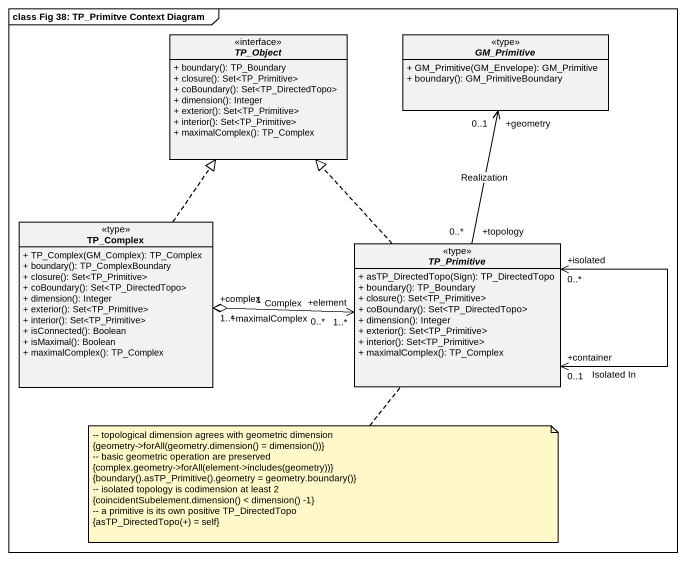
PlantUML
@startuml
mainframe class Fig 38: TP_Primitve Context Diagram
hide circle
hide empty members
skinparam classAttributeIconSize 0
interface TP_Object {
  + boundary(): TP_Boundary
  + closure(): Set<TP_Primitive>
  + coBoundary(): Set<TP_DirectedTopo>
  + dimension(): Integer
  + exterior(): Set<TP_Primitive>
  + interior(): Set<TP_Primitive>
  + maximalComplex(): TP_Complex
}
abstract class GM_Primitive <<type>> {
  + GM_Primitive(GM_Envelope): GM_Primitive
  + boundary(): GM_PrimitiveBoundary
}
class TP_Complex <<type>> {
  + TP_Complex(GM_Complex): TP_Complex
  + boundary(): TP_ComplexBoundary
  + closure(): Set<TP_Primitive>
  + coBoundary(): Set<TP_DirectedTopo>
  + dimension(): Integer
  + exterior(): Set<TP_Primitive>
  + interior(): Set<TP_Primitive>
  + isConnected(): Boolean
  + isMaximal(): Boolean
  + maximalComplex(): TP_Complex
}
abstract class TP_Primitive <<type>> {
  + asTP_DirectedTopo(Sign): TP_DirectedTopo
  + boundary(): TP_Boundary
  + closure(): Set<TP_Primitive>
  + coBoundary(): Set<TP_DirectedTopo>
  + dimension(): Integer
  + exterior(): Set<TP_Primitive>
  + interior(): Set<TP_Primitive>
  + maximalComplex(): TP_Complex
}
GM_Primitive "+geometry\n0..1" <-- "+topology\n0..*" TP_Primitive : Realization
TP_Complex .up.|> TP_Object
TP_Primitive .up.|> TP_Object
TP_Primitive "+element\n1..*" <-left-o "+complex\n1..*" TP_Complex : Complex
TP_Primitive "0..*" -left-> "+maximalComplex\n1" TP_Complex
TP_Primitive "+container\n0..1" <--> "+isolated\n0..*" TP_Primitive : Isolated In
note bottom of TP_Primitive
  ~-- topological dimension agrees with geometric dimension
  {geometry->forAll(geometry.dimension() = dimension())}
  ~-- basic geometric operation are preserved
  {complex.geometry->forAll(element->includes(geometry))}
  {boundary().asTP_Primitive().geometry = geometry.boundary()}
  ~-- isolated topology is codimension at least 2
  {coincidentSubelement.dimension() < dimension() -1}
  ~-- a primitive is its own positive TP_DirectedTopo
  {asTP_DirectedTopo(+) = self}
end note
@enduml
